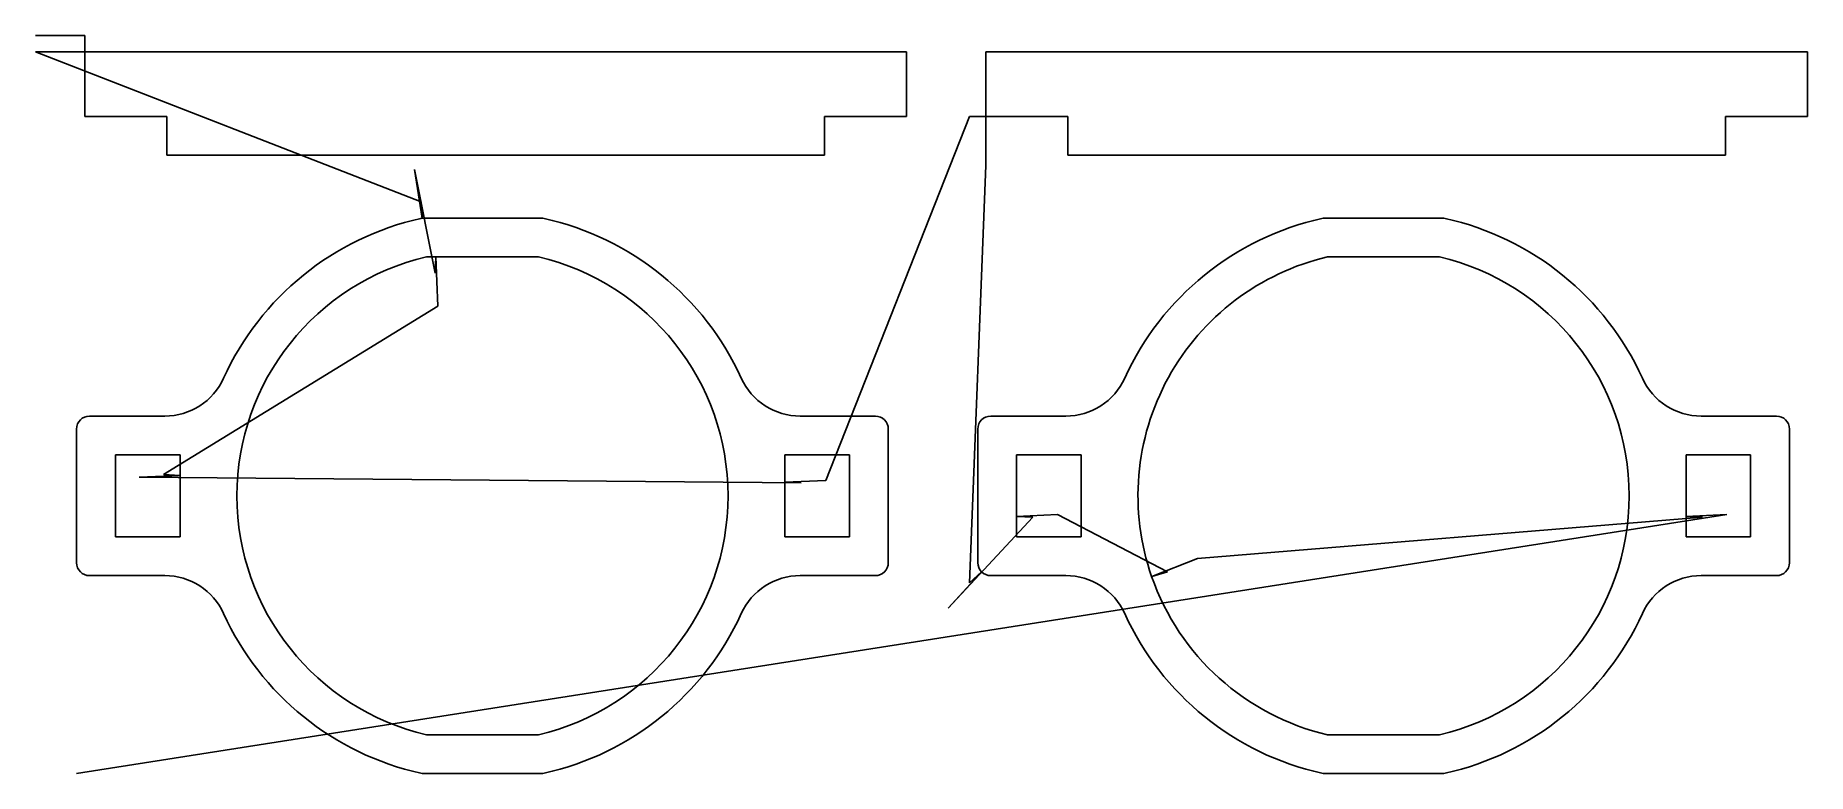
# Model space of a CAD drawing. Header units: inches. Extents: x 0.12 to 5.52, y 0 to 2.25.
import ezdxf

# ---------------------------------------------------------------- set-up
doc = ezdxf.new("R2010")
doc.units = ezdxf.units.IN
doc.layers.get('0').update_dxf_attribs({"linetype": 'CONTINUOUS'})
doc.layers.add('3', color=7, linetype='CONTINUOUS')
doc.layers.add('9', color=7, linetype='CONTINUOUS')

msp = doc.modelspace()

# ---------------------------------------------------------------- linework, layer by layer
at = {"color": 0, "linetype": 'CONTINUOUS'}
for p, q in [((0.2746, 2.2498), (0.1246, 2.2498)), ((1.2992, 1.7426), (0.1246, 2.1998)), ((2.9695, 2.003), (2.5322, 0.8936)), ((1.3419, 1.5249), (1.2797, 1.8409)), ((2.9696, 0.5811), (3.0195, 1.853)), ((0.515, 0.9111), (1.3506, 1.4249)), ((2.4573, 0.8859), (0.4401, 0.9035)), ((0.25, 0), (5.2771, 0.7894)), ((3.1629, 0.7818), (2.9051, 0.5043)), ((3.5725, 0.6147), (3.2379, 0.7894)), ((5.2022, 0.7818), (3.664, 0.6559))]:
    msp.add_line(p, q, dxfattribs=at)
at = {"layer": '3', "color": 3, "linetype": 'CONTINUOUS'}
for p, q in [((0.2746, 2.1998), (2.7776, 2.1998)), ((0.2746, 2.003), (0.2746, 2.1998)), ((2.7776, 2.1998), (2.7776, 2.003)), ((3.0195, 2.003), (3.0195, 2.1998)), ((3.0195, 2.1998), (5.5225, 2.1998)), ((5.5225, 2.1998), (5.5225, 2.003)), ((0.5246, 2.003), (0.2746, 2.003)), ((0.5246, 1.8849), (0.5246, 2.003)), ((2.7776, 2.003), (2.5276, 2.003)), ((2.5276, 2.003), (2.5276, 1.8849)), ((3.2695, 2.003), (3.0195, 2.003)), ((3.2695, 1.8849), (3.2695, 2.003)), ((5.5225, 2.003), (5.2725, 2.003)), ((5.2725, 2.003), (5.2725, 1.8849)), ((2.5276, 1.8849), (0.5246, 1.8849)), ((5.2725, 1.8849), (3.2695, 1.8849)), ((1.3068, 1.6929), (1.6655, 1.6929)), ((4.0517, 1.6929), (4.4104, 1.6929)), ((1.3441, 1.5748), (1.3157, 1.5748)), ((1.6566, 1.5748), (1.3441, 1.5748)), ((4.4015, 1.5748), (4.0606, 1.5748)), ((0.2894, 1.0896), (0.5185, 1.0896)), ((2.4538, 1.0896), (2.683, 1.0896)), ((3.0343, 1.0896), (3.2634, 1.0896)), ((5.1987, 1.0896), (5.4278, 1.0896)), ((0.25, 0.6427), (0.25, 1.0502)), ((2.7223, 1.0502), (2.7223, 0.6427)), ((2.9949, 0.6427), (2.9949, 1.0502)), ((5.4672, 1.0502), (5.4672, 0.6427)), ((0.565, 0.9715), (0.3681, 0.9715)), ((0.3681, 0.9715), (0.3681, 0.7215)), ((0.565, 0.909), (0.565, 0.9715)), ((2.6042, 0.9715), (2.4074, 0.9715)), ((2.4074, 0.9715), (2.4074, 0.8881)), ((2.6042, 0.7215), (2.6042, 0.9715)), ((3.3098, 0.9715), (3.113, 0.9715)), ((3.113, 0.9715), (3.113, 0.784)), ((3.3098, 0.7215), (3.3098, 0.9715)), ((5.3491, 0.9715), (5.1523, 0.9715)), ((5.1523, 0.9715), (5.1523, 0.784)), ((5.3491, 0.7215), (5.3491, 0.9715)), ((0.565, 0.7215), (0.565, 0.909)), ((2.4074, 0.8881), (2.4074, 0.7215)), ((3.113, 0.784), (3.113, 0.7215)), ((5.1523, 0.784), (5.1523, 0.7215)), ((0.3681, 0.7215), (0.565, 0.7215)), ((2.4074, 0.7215), (2.6042, 0.7215)), ((3.113, 0.7215), (3.3098, 0.7215)), ((5.1523, 0.7215), (5.3491, 0.7215)), ((0.5185, 0.6033), (0.2894, 0.6033)), ((2.683, 0.6033), (2.4538, 0.6033)), ((3.2634, 0.6033), (3.0343, 0.6033)), ((5.4278, 0.6033), (5.1987, 0.6033)), ((1.3157, 0.1181), (1.6566, 0.1181)), ((4.0606, 0.1181), (4.4015, 0.1181)), ((1.6655, 0), (1.3068, 0)), ((4.4104, 0), (4.0517, 0))]:
    msp.add_line(p, q, dxfattribs=at)
for centre, radius, start, end in [((1.4862, 0.8465), 0.8661, 102.5279, 155.5506), ((1.3068, 1.6535), 0.0394, 96.264, 102.5279), ((1.3068, 1.6535), 0.0394, 90, 96.264), ((1.6655, 1.6535), 0.0394, 77.4721, 90), ((1.4862, 0.8465), 0.8661, 24.4494, 77.4721), ((4.231, 0.8465), 0.8661, 102.5279, 155.5506), ((4.0517, 1.6535), 0.0394, 90, 102.5279), ((4.4104, 1.6535), 0.0394, 77.4721, 90), ((4.231, 0.8465), 0.8661, 24.4494, 77.4721), ((1.4862, 0.8465), 0.748, 103.1736, 256.8264), ((1.4862, 0.8465), 0.748, 283.1736, 76.8264), ((4.231, 0.8465), 0.748, 103.1736, 199.2066), ((4.231, 0.8465), 0.748, 283.1736, 76.8264), ((0.5185, 1.2864), 0.1969, 270, 335.5506), ((2.4538, 1.2864), 0.1969, 204.4494, 270), ((3.2634, 1.2864), 0.1969, 270, 335.5506), ((5.1987, 1.2864), 0.1969, 204.4494, 270), ((0.2894, 1.0502), 0.0394, 90, 180), ((2.683, 1.0502), 0.0394, 360, 90), ((3.0343, 1.0502), 0.0394, 90, 180), ((5.4278, 1.0502), 0.0394, 360, 90), ((0.2894, 0.6427), 0.0394, 180, 270), ((0.5185, 0.4065), 0.1969, 24.4494, 90), ((2.4538, 0.4065), 0.1969, 90, 155.5506), ((2.683, 0.6427), 0.0394, 270, 0), ((3.0343, 0.6427), 0.0394, 180, 225), ((3.0343, 0.6427), 0.0394, 225, 270), ((3.2634, 0.4065), 0.1969, 24.4494, 90), ((4.231, 0.8465), 0.748, 199.2066, 256.8264), ((5.1987, 0.4065), 0.1969, 90, 155.5506), ((5.4278, 0.6427), 0.0394, 270, 0), ((1.4862, 0.8465), 0.8661, 204.4494, 257.4721), ((1.4862, 0.8465), 0.8661, 282.5279, 335.5506), ((4.231, 0.8465), 0.8661, 204.4494, 257.4721), ((4.231, 0.8465), 0.8661, 282.5279, 335.5506), ((1.3068, 0.0394), 0.0394, 257.4721, 270), ((1.6655, 0.0394), 0.0394, 270, 282.5279), ((4.0517, 0.0394), 0.0394, 257.4721, 270), ((4.4104, 0.0394), 0.0394, 270, 282.5279)]:
    msp.add_arc(centre, radius, start, end, dxfattribs=at)
at = {"layer": '9', "color": 9, "linetype": 'CONTINUOUS'}
for p, q in [((0.2746, 2.1998), (0.2746, 2.2498)), ((0.1246, 2.1998), (0.2746, 2.1998)), ((3.0195, 2.003), (2.9695, 2.003)), ((3.0195, 1.853), (3.0195, 2.003)), ((1.2797, 1.8409), (1.3025, 1.6927)), ((1.3025, 1.6927), (1.2992, 1.7426)), ((1.3441, 1.5748), (1.3419, 1.5249)), ((1.3506, 1.4249), (1.3441, 1.5748)), ((0.4401, 0.9035), (0.565, 0.909)), ((0.565, 0.909), (0.515, 0.9111)), ((2.5322, 0.8936), (2.4074, 0.8881)), ((2.4074, 0.8881), (2.4573, 0.8859)), ((3.2379, 0.7894), (3.113, 0.784)), ((3.113, 0.784), (3.1629, 0.7818)), ((5.2771, 0.7894), (5.1523, 0.784)), ((5.1523, 0.784), (5.2022, 0.7818)), ((3.664, 0.6559), (3.5247, 0.6004)), ((2.9051, 0.5043), (3.0064, 0.6149)), ((3.0064, 0.6149), (2.9696, 0.5811)), ((3.5247, 0.6004), (3.5725, 0.6147))]:
    msp.add_line(p, q, dxfattribs=at)

doc.saveas('drawing.dxf')
